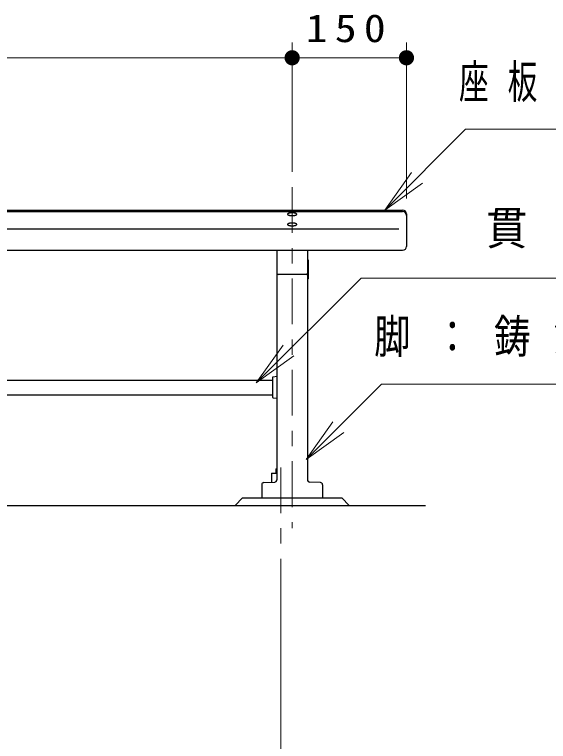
# Model space of a CAD drawing. Units: millimetres on the paper, scale 1:20. Extents: x -365 to 10, y -38 to 257.
# Drawn here: x -254.43 to -219.4, y 101.1 to 148.84 of the extents above; entities that cross this region are included whole.
import ezdxf

# ---------------------------------------------------------------- set-up
doc = ezdxf.new("R2010")
doc.units = ezdxf.units.MM
doc.linetypes.add('USER2', pattern=[6, 3, -1, 1, -1])
doc.layers.add('LY_1', color=7, linetype='Continuous', lineweight=25)
doc.styles.add('ＭＳ ゴシック', font='')
doc.styles.get('ＭＳ ゴシック').set_extended_font_data('MS Gothic')

# ---------------------------------------------------------------- blocks, each defined once
blk = doc.blocks.new('filled_dot')
at = {"color": 0, "linetype": 'Continuous', "lineweight": -2, "const_width": 1.25}
blk.add_lwpolyline([(-0.625, 0, 1), (0.625, 0, 1)], format="xyb", close=True, dxfattribs=at)

msp = doc.modelspace()

# ---------------------------------------------------------------- linework, layer by layer
at = {"layer": 'LY_1', "lineweight": 13}
for p, q in [((-236.217, 138.5), (-236.217, 147)), ((-228.717, 136.75), (-228.717, 147)), ((-281.217, 146), (-236.217, 146)), ((-236.217, 146), (-228.717, 146)), ((-230.143, 136), (-228.375, 138.475)), ((-230.143, 136), (-228.021, 138.121)), ((-227.668, 137.768), (-230.143, 136)), ((-238.572, 124.651), (-236.804, 127.126)), ((-238.572, 124.651), (-236.451, 126.772)), ((-236.097, 126.419), (-238.572, 124.651)), ((-235.306, 119.627), (-233.539, 122.101)), ((-235.306, 119.627), (-233.185, 121.748)), ((-232.831, 121.394), (-235.306, 119.627)), ((-236.967, 113.103), (-236.967, 90.603))]:
    msp.add_line(p, q, dxfattribs=at)
at = {"layer": 'LY_1', "linetype": 'USER2', "lineweight": 13}
for p, q in [((-236.217, 137.5), (-236.217, 115.103)), ((-236.967, 119.103), (-236.967, 114.103))]:
    msp.add_line(p, q, dxfattribs=at)
at = {"layer": 'LY_1', "color": 4}
for p, q in [((-288.467, 136), (-228.967, 136)), ((-288.467, 135.899), (-228.967, 135.899)), ((-228.717, 135.75), (-228.717, 133.615)), ((-288.467, 133.365), (-228.967, 133.365)), ((-237.217, 133.365), (-237.217, 118.287)), ((-235.217, 133.365), (-235.217, 118.287)), ((-235.167, 132.728), (-235.217, 132.753)), ((-235.167, 132.728), (-235.167, 131.478)), ((-235.292, 131.778), (-237.142, 131.778)), ((-235.167, 131.478), (-235.217, 131.453)), ((-279.917, 124.831), (-237.517, 124.831)), ((-237.517, 124.983), (-237.517, 123.723)), ((-237.217, 125.06), (-237.473, 125.033)), ((-279.917, 123.876), (-237.517, 123.876)), ((-237.473, 123.673), (-237.217, 123.647)), ((-238.217, 117.959), (-238.217, 117.103)), ((-238.073, 118.109), (-237.361, 118.137)), ((-234.361, 118.109), (-235.073, 118.137)), ((-234.217, 117.959), (-234.217, 117.103)), ((-239.467, 117.103), (-239.967, 116.603)), ((-239.467, 117.103), (-232.967, 117.103)), ((-232.967, 117.103), (-232.467, 116.603)), ((-277.467, 116.603), (-227.467, 116.603))]:
    msp.add_line(p, q, dxfattribs=at)
at = {"layer": 'LY_1'}
for p, q in [((-288.217, 134.759), (-229.217, 134.759)), ((-237.285, 119.002), (-237.285, 118.718)), ((-237.285, 119.002), (-237.217, 119.002)), ((-237.572, 118.718), (-237.572, 118.103)), ((-237.572, 118.718), (-237.217, 118.718))]:
    msp.add_line(p, q, dxfattribs=at)
at = {"layer": 'LY_1', "lineweight": 13}
for points in [[(-230.143, 136), (-224.839, 141.303), (-185.819, 141.303)], [(-238.572, 124.651), (-231.699, 131.524), (-192.663, 131.524)], [(-235.306, 119.627), (-230.357, 124.576), (-197.309, 124.576)]]:
    msp.add_lwpolyline(points, dxfattribs=at)
at = {"layer": 'LY_1', "color": 4}
for points in [[(-235.917, 135.727), (-235.919, 135.735), (-235.922, 135.743), (-235.928, 135.75), (-235.935, 135.758), (-235.945, 135.765), (-235.958, 135.772), (-235.972, 135.778), (-235.988, 135.784), (-236.005, 135.79), (-236.025, 135.795), (-236.045, 135.8), (-236.067, 135.804), (-236.091, 135.808), (-236.115, 135.811), (-236.14, 135.813), (-236.165, 135.815), (-236.191, 135.816), (-236.217, 135.816), (-236.244, 135.816), (-236.269, 135.815), (-236.295, 135.813), (-236.32, 135.811), (-236.344, 135.808), (-236.367, 135.804), (-236.389, 135.8), (-236.41, 135.795), (-236.429, 135.79), (-236.447, 135.784), (-236.463, 135.778), (-236.477, 135.772), (-236.489, 135.765), (-236.499, 135.758), (-236.507, 135.75), (-236.513, 135.743), (-236.516, 135.735), (-236.517, 135.727), (-236.516, 135.719), (-236.513, 135.712), (-236.507, 135.704), (-236.499, 135.696), (-236.489, 135.689), (-236.477, 135.682), (-236.463, 135.676), (-236.447, 135.67), (-236.429, 135.664), (-236.41, 135.659), (-236.389, 135.654), (-236.367, 135.65), (-236.344, 135.646), (-236.32, 135.643), (-236.295, 135.641), (-236.269, 135.639), (-236.244, 135.638), (-236.217, 135.638), (-236.191, 135.638), (-236.165, 135.639), (-236.14, 135.641), (-236.115, 135.643), (-236.091, 135.646), (-236.067, 135.65), (-236.045, 135.654), (-236.025, 135.659), (-236.005, 135.664), (-235.988, 135.67), (-235.972, 135.676), (-235.958, 135.682), (-235.945, 135.689), (-235.935, 135.696), (-235.928, 135.704), (-235.922, 135.712), (-235.919, 135.719)], [(-235.917, 135.057), (-235.919, 135.065), (-235.922, 135.072), (-235.928, 135.08), (-235.935, 135.088), (-235.945, 135.095), (-235.958, 135.102), (-235.972, 135.108), (-235.988, 135.114), (-236.005, 135.12), (-236.025, 135.125), (-236.045, 135.13), (-236.067, 135.134), (-236.091, 135.138), (-236.115, 135.141), (-236.14, 135.143), (-236.165, 135.145), (-236.191, 135.146), (-236.217, 135.146), (-236.244, 135.146), (-236.269, 135.145), (-236.295, 135.143), (-236.32, 135.141), (-236.344, 135.138), (-236.367, 135.134), (-236.389, 135.13), (-236.41, 135.125), (-236.429, 135.12), (-236.447, 135.114), (-236.463, 135.108), (-236.477, 135.102), (-236.489, 135.095), (-236.499, 135.088), (-236.507, 135.08), (-236.513, 135.072), (-236.516, 135.065), (-236.517, 135.057), (-236.516, 135.049), (-236.513, 135.041), (-236.507, 135.034), (-236.499, 135.026), (-236.489, 135.019), (-236.477, 135.012), (-236.463, 135.006), (-236.447, 135), (-236.429, 134.994), (-236.41, 134.989), (-236.389, 134.984), (-236.367, 134.98), (-236.344, 134.976), (-236.32, 134.973), (-236.295, 134.971), (-236.269, 134.969), (-236.244, 134.968), (-236.217, 134.968), (-236.191, 134.968), (-236.165, 134.969), (-236.14, 134.971), (-236.115, 134.973), (-236.091, 134.976), (-236.067, 134.98), (-236.045, 134.984), (-236.025, 134.989), (-236.005, 134.994), (-235.988, 135), (-235.972, 135.006), (-235.958, 135.012), (-235.945, 135.019), (-235.935, 135.026), (-235.928, 135.034), (-235.922, 135.041), (-235.919, 135.049)]]:
    msp.add_lwpolyline(points, close=True, dxfattribs=at)
for centre, radius, start, end in [((-228.967, 135.75), 0.25, 0, 90), ((-228.967, 135.649), 0.25, 0, 90), ((-228.967, 133.615), 0.25, 270, 0), ((-237.142, 131.853), 0.075, 180, 270), ((-235.292, 131.853), 0.075, 270, 0), ((-237.467, 124.983), 0.05, 96.0084, 180), ((-237.467, 123.723), 0.05, 180, 263.9915), ((-238.067, 117.959), 0.15, 92.29, 180), ((-237.367, 118.287), 0.15, 272.29, 0), ((-235.067, 118.287), 0.15, 180, 267.71), ((-234.367, 117.959), 0.15, 0, 87.7099)]:
    msp.add_arc(centre, radius, start, end, dxfattribs=at)

# ---------------------------------------------------------------- block references
at = {"layer": 'LY_1', "lineweight": 13, "xscale": 0.4, "yscale": 0.4}
msp.add_blockref('filled_dot', (-236.217, 146), dxfattribs=at)
at = {"layer": 'LY_1', "lineweight": 13, "xscale": 0.4, "yscale": 0.4, "rotation": 180}
for p in [(-236.217, 146), (-228.717, 146)]:
    msp.add_blockref('filled_dot', p, dxfattribs=at)

# ---------------------------------------------------------------- texts
at = {"layer": 'LY_1', "style": 'ＭＳ ゴシック'}
for s, insert, char_height, attachment_point in [('\\T1.33;\\W1.15;150', (-232.467, 147), 1.833, 8), ('\\T1.64;\\W0.65;座板：合成木材\u3000８５Ｘ３０', (-225.269, 144.303), 2.199, 4), ('\\T1.63;\\W0.9;\u3000\u3000貫：φ１９．１Ｘ１．６', (-232.287, 134.524), 2.199, 4), ('\\T1.64;\\W0.8;脚：鋳鉄\u3000ＦＣ\u3000２００', (-230.838, 127.576), 2.199, 4)]:
    msp.add_mtext(s, dxfattribs=dict(at, insert=insert, char_height=char_height, attachment_point=attachment_point))

doc.saveas('drawing.dxf')
